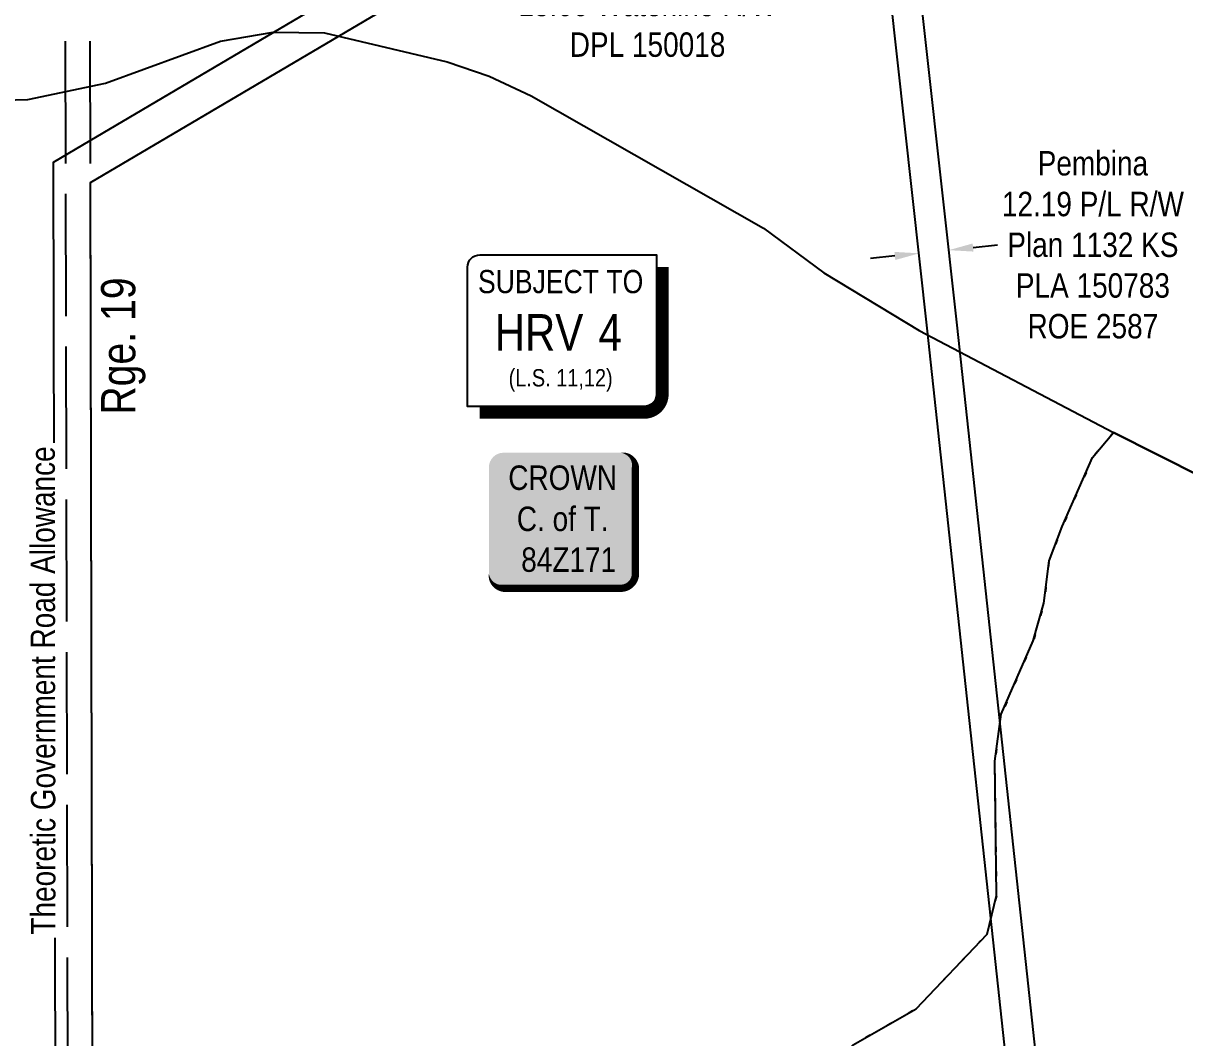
# Model space of a CAD drawing. Extents: x 507881 to 521259, y 6022177 to 6031356.
# Drawn here: x 509645.5 to 510120.8, y 6025636.8 to 6026052 of the extents above; entities that cross this region are included whole.
import ezdxf
from ezdxf.enums import TextEntityAlignment as Align

# ---------------------------------------------------------------- set-up
doc = ezdxf.new("R2010")
doc.units = 0
doc.header["$LTSCALE"] = 5
doc.header["$PDMODE"] = 3
doc.header["$PDSIZE"] = 30
doc.linetypes.add('foc-UNSURVEYED', pattern=[12.5, 10, -2.5])
doc.linetypes.add('foc-WHEELTRACKS', pattern=[2, 0.4, -1.6])
doc.layers.get('Defpoints').update_dxf_attribs({"color": 9})
for name, color, linetype in [('AS-OWNER', 7, 'Continuous'), ('CG-NOTES', 7, 'Continuous'), ('CTW', 7, 'Continuous'), ('D-TXT', 6, 'Continuous'), ('F-RW', 190, 'Continuous'), ('L-ROAD-T', 7, 'Continuous'), ('L-USEC', 7, 'foc-UNSURVEYED'), ('T-WATER', 160, 'Continuous'), ('T-WATER-P3', 160, 'foc-WHEELTRACKS')]:
    doc.layers.add(name, color=color, linetype=linetype)
doc.layers.add('F-RW-T', color=190, linetype='Continuous', lineweight=9)
doc.styles.add('80', font='ARIALN.TTF', dxfattribs={"height": 10})
doc.styles.add('80CG', font='ARIALN.TTF', dxfattribs={"height": 10})
doc.styles.add('80L', font='ARIALN.TTF', dxfattribs={"height": 10})
doc.styles.add('foc-LtypeFont', font='ARIALN.TTF', dxfattribs={"height": 7.35})
doc.styles.add('HRV', font='ARIALN.TTF', dxfattribs={"height": 3})
doc.linetypes.add('foc-TOPO-flowdirection-NOLINE', pattern='A,0,[">",foc-LtypeFont,S=0.3,R=0,X=0,Y=-0.945],-20,[">",foc-LtypeFont,S=0.3,R=0,X=0,Y=-0.945],0', length=20)
doc.dimstyles.new('Compass 5 000', dxfattribs={"dimscale": 5, "dimtxt": 9, "dimasz": 2, "dimexe": 0.2, "dimexo": 0.0625, "dimgap": 0.5, "dimtad": 0, "dimtih": 1, "dimtoh": 1, "dimzin": 0, "dimdsep": 46, "dimtxsty": '80CG', "dimcen": 0.1, "dimse1": 1, "dimse2": 1, "dimclrd": 256, "dimclrt": 256, "dimaunit": 1, "dimadec": 4, "dimazin": 0, "dimtfac": 0.06, "dimtofl": 0, "dimtmove": 0, "dimatfit": 1, "dimfxl": 0.2, "dimtolj": 1, "dimtzin": 0, "dimlwd": -1, "dimarcsym": 0})

# ---------------------------------------------------------------- blocks, each defined once
blk = doc.blocks.new('*D1029')
at = {"layer": 'Defpoints', "color": 0, "transparency": 16777216}
for p in [(510024.2, 6025959.15), (510034.54, 6025863.18), (510022.42, 6025861.88)]:
    blk.add_point(p, dxfattribs=at)
at = {"layer": 'F-RW', "transparency": 16777216}
for p, q in [((510034.14, 6025960.22), (510044.09, 6025961.3)), ((510002.14, 6025956.78), (509992.2, 6025955.71))]:
    blk.add_line(p, q, dxfattribs=at)
for points in [[(510001.97, 6025958.44), (510002.32, 6025955.12), (510012.09, 6025957.85)], [(510033.97, 6025961.88), (510034.32, 6025958.57), (510024.2, 6025959.15)]]:
    blk.add_solid(points, dxfattribs=at)
at = {"layer": 'F-RW', "transparency": 16777216, "insert": (510083.17, 6025961.3), "char_height": 10, "attachment_point": 5, "style": '80CG'}
blk.add_mtext('\\A1;Pembina\\P12.19 P/L R/W\\PPlan 1132 KS\\PPLA 150783\\PROE 2587', dxfattribs=at)
blk = doc.blocks.new('*D1047')
at = {"layer": 'Defpoints', "color": 0, "transparency": 16777216}
for p in [(509853.27, 6026110.55), (509860.9, 6026097.63), (509826.11, 6026077.09)]:
    blk.add_point(p, dxfattribs=at)
at = {"layer": 'F-RW-T', "transparency": 16777216}
for p, q in [((509813.4, 6026098.62), (509808.32, 6026107.23)), ((509831.2, 6026068.48), (509836.28, 6026059.87)), ((509836.28, 6026059.87), (509846.28, 6026059.87))]:
    blk.add_line(p, q, dxfattribs=at)
for points in [[(509814.84, 6026099.47), (509811.97, 6026097.78), (509818.49, 6026090.01)], [(509832.63, 6026069.33), (509829.76, 6026067.63), (509826.11, 6026077.09)]]:
    blk.add_solid(points, dxfattribs=at)
at = {"layer": 'F-RW-T', "transparency": 16777216, "insert": (509900.96, 6026059.87), "char_height": 10, "attachment_point": 5, "style": '80CG'}
blk.add_mtext('\\A1;Fox Creek\\P15.00 Waterline R/W\\PDPL 150018', dxfattribs=at)
blk = doc.blocks.new('HRV')
blk.add_lwpolyline([(-35.14, 31.6), (37.21, 31.6), (37.21, -25.54, -0.414214), (32.21, -30.54), (-40.14, -30.54), (-40.14, 26.6, -0.414214)], format="xyb", close=True)
at = {"const_width": 5, "flags": 128}
blk.add_lwpolyline([(-35.14, -33.04), (32.21, -33.04, 0.414214), (39.71, -25.54), (39.71, 26.6)], format="xyb", dxfattribs=at)
at = {"style": '80L'}
blk.add_text('SUBJECT TO', height=9.5, dxfattribs=at).set_placement((-2.01, 13.06), align=Align.BOTTOM_CENTER)
blk.add_attdef('(N.W.1/4 00)', text='', height=7.12, dxfattribs=at).set_placement((-2.01, -24.45), align=Align.BOTTOM_CENTER)
at = {"layer": 'CTW', "color": 3, "style": 'HRV'}
blk.add_text('HRV', height=15, dxfattribs=at).set_placement((-10.88, -0.18), align=Align.MIDDLE_CENTER)
blk.add_attdef('0', text='', height=15, dxfattribs=at).set_placement((18.28, -0.18), align=Align.MIDDLE_CENTER)
blk = doc.blocks.new('*U1400')
h = blk.add_hatch(color=255)
edge = h.paths.add_edge_path()
edge.add_line((-24, -28.5), (24, -28.5))
edge.add_arc((24, -22.5), 6, 270, 360)
edge.add_line((30, -22.5), (30, 21))
edge.add_arc((24, 21), 6, 0, 90)
edge.add_line((24, 27), (-24, 27))
edge.add_arc((-24, 21), 6, 90, 180)
edge.add_line((-30, 21), (-30, -22.5))
edge.add_arc((-24, -22.5), 6, 180, 270)
at = {"color": 14, "flags": 128}
blk.add_lwpolyline([(-24, -28.5, 3, 3, 0), (24, -28.5, 3, 3, 0.414214), (30, -22.5, 3, 3, 0), (30, 21, 3, 0, 0.414214), (24, 27, 0, 0, 0), (-24, 27, 0, 0, 0.414214), (-30, 21, 0, 0, 0), (-30, -22.5, 0, 3, 0.414214)], format="xyseb", close=True, dxfattribs=at)
at = {"color": 14, "style": '80'}
blk.add_attdef('ENTER_TEXT_001', (-26.85, -4.92), '', height=10, dxfattribs=at)
blk = doc.blocks.new('*D1563')
at = {"layer": 'Defpoints', "color": 0, "transparency": 16777216}
for p in [(510199.58, 6026133.84), (510190.08, 6026129.01), (510194.23, 6026120.83)]:
    blk.add_point(p, dxfattribs=at)
at = {"layer": 'F-RW-T', "transparency": 16777216}
for p, q in [((510212.65, 6026130.19), (510221.57, 6026134.72)), ((510185.32, 6026116.3), (510150.47, 6026098.61)), ((510150.47, 6026098.61), (510140.47, 6026098.61))]:
    blk.add_line(p, q, dxfattribs=at)
for points in [[(510211.9, 6026131.67), (510213.41, 6026128.7), (510203.74, 6026125.66)], [(510184.56, 6026117.79), (510186.07, 6026114.82), (510194.23, 6026120.83)]]:
    blk.add_solid(points, dxfattribs=at)
at = {"layer": 'F-RW-T', "transparency": 16777216, "insert": (510101.39, 6026098.61), "char_height": 10, "attachment_point": 5, "style": '80CG'}
blk.add_mtext('\\A1;TexCal\\P10.67 P/L R/W\\PPlan 762 2395\\PPLA 6098', dxfattribs=at)

msp = doc.modelspace()

# ---------------------------------------------------------------- linework, layer by layer
at = {"layer": 'F-RW'}
for points in [[(510066.263, 6025454.325), (510055.568, 6025554.22), (510015.389, 6025927.182), (509972.79, 6026312.314), (509970.988, 6026328.604), (509969.157, 6026345.156), (509968.89, 6026347.563), (509968.341, 6026352.527), (509967.721, 6026358.129), (509967.609, 6026359.148), (509967.396, 6026361.079), (509967.029, 6026364.388), (509966.664, 6026367.696), (509965.767, 6026375.806), (509964.387, 6026388.278), (509963.35, 6026397.646), (509960.961, 6026419.257), (509876.58, 6027182.134), (509865.527, 6027282.059)], [(509877.785, 6027282.098), (509888.838, 6027182.172), (509972.488, 6026425.895), (509974.876, 6026404.296), (509976.644, 6026388.316), (509977.291, 6026382.457), (509978.188, 6026374.341), (509978.555, 6026371.032), (509978.921, 6026367.723), (509979.13, 6026365.832), (509979.862, 6026359.214), (509979.977, 6026358.167), (509980.85, 6026350.286), (509982.605, 6026334.423), (509984.332, 6026318.811), (510027.513, 6025928.406), (510067.812, 6025554.259), (510078.572, 6025454.364)], [(510929.425, 6026728.496), (510585.366, 6026525.356), (510569.473, 6026515.973), (510553.818, 6026506.731), (510523.468, 6026488.814), (510463.314, 6026453.304), (510355.297, 6026389.527), (510303.934, 6026359.202), (510143.476, 6026264.458), (510130.564, 6026256.835), (510121.384, 6026251.414), (510104.579, 6026241.492), (510098.119, 6026237.678), (509999.73, 6026179.587), (509988.221, 6026172.792), (509672.912, 6025986.653), (509673.827, 6025553.025)], [(509658.827, 6025552.978), (509657.898, 6025995.208), (509672.875, 6026004.05), (509986.412, 6026189.145), (509997.922, 6026195.94), (510090.518, 6026250.611), (510096.978, 6026254.425), (510113.782, 6026264.347), (510122.963, 6026269.768), (510135.875, 6026277.392), (510274.27, 6026359.106), (510325.632, 6026389.431), (510463.274, 6026470.7), (510517.639, 6026502.794), (510547.989, 6026520.711), (510563.644, 6026529.953), (510579.537, 6026539.335), (510829.877, 6026687.141)]]:
    msp.add_lwpolyline(points, dxfattribs=at)
at = {"layer": 'L-USEC'}
for p, q in [((509662.08, 6026357.153), (509663.777, 6025552.972)), ((509672.134, 6026357.174), (509673.832, 6025552.993))]:
    msp.add_line(p, q, dxfattribs=at)
at = {"layer": 'T-WATER'}
for points in [[(509622.249, 6026020.128), (509647.457, 6026020.812), (509679.189, 6026027.472), (509726.215, 6026044.738), (509747.765, 6026048.376), (509768.742, 6026048.034), (509818.987, 6026036.29), (509836.1, 6026030.419), (509853.306, 6026022.244), (509948.462, 6025968.196), (509973.021, 6025949.929), (510012.113, 6025926.27), (510091.627, 6025884.555)], [(510565.085, 6025654.246), (510527.211, 6025678.093), (510470.117, 6025725.174), (510416.518, 6025757.322), (510371.303, 6025795.647), (510357.876, 6025804.058), (510322.61, 6025811.308), (510297.307, 6025826.718), (510281.597, 6025831.288), (510243.443, 6025835.371), (510209.821, 6025843.369), (510178.211, 6025853.119), (510143.441, 6025860.882), (510127.909, 6025866.193), (510091.627, 6025884.555)]]:
    msp.add_lwpolyline(points, dxfattribs=at)
at = {"layer": 'T-WATER-P3', "flags": 128}
msp.add_lwpolyline([(510091.627, 6025884.555), (510083.07, 6025874.286), (510070.603, 6025846.075), (510065.26, 6025832.063), (510063.136, 6025814.631), (510058.796, 6025799.229), (510045.696, 6025769.251), (510043.018, 6025749.952), (510043.704, 6025695.102), (510039.856, 6025679.236), (510010.804, 6025648.612), (509985.117, 6025633.903), (509974.666, 6025624.67), (509948.596, 6025590.421), (509943.079, 6025576.304), (509946.65, 6025542.445), (509944.379, 6025522.122), (509957.633, 6025469.447), (509958.458, 6025453.983)], dxfattribs=at)
at = {"layer": 'T-WATER-P3', "linetype": 'foc-TOPO-flowdirection-NOLINE', "flags": 128}
msp.add_lwpolyline([(509958.458, 6025453.983), (509957.633, 6025469.447), (509944.379, 6025522.122), (509946.65, 6025542.445), (509943.079, 6025576.304), (509948.596, 6025590.421), (509974.666, 6025624.67), (509985.117, 6025633.903), (510010.804, 6025648.612), (510039.856, 6025679.236), (510043.704, 6025695.102), (510043.018, 6025749.952), (510045.696, 6025769.251), (510058.796, 6025799.229), (510063.136, 6025814.631), (510065.26, 6025832.063), (510070.603, 6025846.075), (510083.07, 6025874.286), (510091.627, 6025884.555)], dxfattribs=at)

# ---------------------------------------------------------------- block references
at = {"layer": 'AS-OWNER', "color": 6}
ref = msp.add_blockref('*U1400', (509866.028, 6025849.263), dxfattribs=dict(at, xscale=0.9994626999999787, yscale=0.9994626999999787, zscale=0.9994626999999787))
ref.add_attrib('ENTER_TEXT_001', 'CROWN', (509843.98, 6025861.029), dxfattribs={"layer": '0', "color": 14, "height": 9.9946, "style": '80'})
ref.add_attrib('ENTER_TEXT_002', 'C. of T.', (509847.474, 6025844.194), dxfattribs={"layer": '0', "color": 14, "height": 9.9946, "style": '80'})
ref.add_attrib('ENTER_TEXT_003', ' 84Z171', (509846.079, 6025827.496), dxfattribs={"layer": '0', "color": 14, "height": 9.9946, "style": '80'})
at = {"layer": 'CG-NOTES', "xscale": 0.9989309258805542, "yscale": 0.9989309258805542, "zscale": 0.9989309258805542}
msp.add_blockref('HRV', (509867.409, 6025925.654), dxfattribs=at).add_auto_attribs({'(N.W.1/4 00)': '(L.S. 11,12)', '0': '4'})

# ---------------------------------------------------------------- dimensions: what is measured, and where the dimension line sits
at = {"layer": 'F-RW'}
dim = msp.add_linear_dim(base=(510024.202, 6025959.154), p1=(510022.424, 6025861.879), p2=(510034.538, 6025863.184), angle=6.14747, text='Pembina\\P12.19 P/L R/W\\PPlan 1132 KS\\PPLA 150783\\PROE 2587', dimstyle='Compass 5 000', dxfattribs=at)
dim.commit()
dim.dimension.update_dxf_attribs({"geometry": '*D1029', "text_midpoint": (510083.173, 6025961.296), "dimtype": 161})
at = {"layer": 'F-RW-T', "color": 2}
dim = msp.add_linear_dim(base=(510194.233, 6026120.832), p1=(510199.584, 6026133.836), p2=(510190.08, 6026129.009), angle=206.92542, text='TexCal\\P10.67 P/L R/W\\PPlan 762 2395\\PPLA 6098', dimstyle='Compass 5 000', dxfattribs=at)
dim.commit()
dim.dimension.update_dxf_attribs({"geometry": '*D1563', "text_midpoint": (510101.388, 6026098.607), "dimtype": 161})
at = {"layer": 'F-RW-T'}
dim = msp.add_linear_dim(base=(509826.113, 6026077.093), p1=(509853.274, 6026110.548), p2=(509860.9, 6026097.629), angle=300.55498, text='Fox Creek\\P15.00 Waterline R/W\\PDPL 150018', dimstyle='Compass 5 000', dxfattribs=at)
dim.commit()
dim.dimension.update_dxf_attribs({"geometry": '*D1047', "text_midpoint": (509900.959, 6026059.87), "dimtype": 161})

# ---------------------------------------------------------------- next in the draw order: texts
at = {"layer": 'D-TXT', "color": 3, "insert": (509677.376, 6025891.854), "char_height": 13.9925, "attachment_point": 1, "rotation": 90, "style": '80L', "bg_fill": 3, "box_fill_scale": 1.15, "bg_fill_color": 256, "bg_fill_true_color": 256, "bg_fill_transparency": 0}
msp.add_mtext_dynamic_manual_height_columns('Rge. 19', width=55.55615, gutter_width=47.474, heights=[0], dxfattribs=at)
at = {"layer": 'L-ROAD-T', "insert": (509648.58, 6025778.937), "char_height": 9.99467, "width": 199.44107, "attachment_point": 2, "rotation": 90.08142, "style": '80L', "bg_fill": 3, "box_fill_scale": 1.15, "bg_fill_color": 256, "bg_fill_true_color": 256, "bg_fill_transparency": 0}
msp.add_mtext('Theoretic Government Road Allowance', dxfattribs=at)

# ---------------------------------------------------------------- next in the draw order: linework, layer by layer
at = {"layer": 'T-WATER', "linetype": 'foc-TOPO-flowdirection-NOLINE', "flags": 128}
msp.add_lwpolyline([(509105.643, 6026271.604), (509143.307, 6026269.36), (509189.263, 6026269.171), (509202.731, 6026262.564), (509214.511, 6026252.635), (509232.61, 6026227.413), (509242.903, 6026217.318), (509267.449, 6026201.446), (509290.554, 6026183.797), (509303.335, 6026176.864), (509319.384, 6026172.964), (509356.546, 6026172.257), (509406.575, 6026141.323), (509437.461, 6026132.046), (509474.86, 6026125.237), (509486.07, 6026120.895), (509510.806, 6026094.547), (509538.456, 6026058.701), (509549.537, 6026048.544), (509589.34, 6026025.215), (509603.929, 6026021.8), (509622.249, 6026020.128), (509647.457, 6026020.812), (509679.189, 6026027.472), (509726.215, 6026044.738), (509747.765, 6026048.376), (509768.742, 6026048.034), (509818.987, 6026036.29), (509836.1, 6026030.419), (509853.306, 6026022.244), (509948.462, 6025968.196), (509973.021, 6025949.929), (510012.113, 6025926.27), (510091.627, 6025884.555), (510127.909, 6025866.193), (510143.441, 6025860.882), (510178.211, 6025853.119), (510209.821, 6025843.369), (510243.443, 6025835.371), (510281.597, 6025831.288), (510297.307, 6025826.718), (510322.61, 6025811.308), (510357.876, 6025804.058), (510371.303, 6025795.647), (510416.518, 6025757.322), (510470.117, 6025725.174), (510527.211, 6025678.093), (510565.085, 6025654.246)], dxfattribs=at)

doc.saveas('drawing.dxf')
